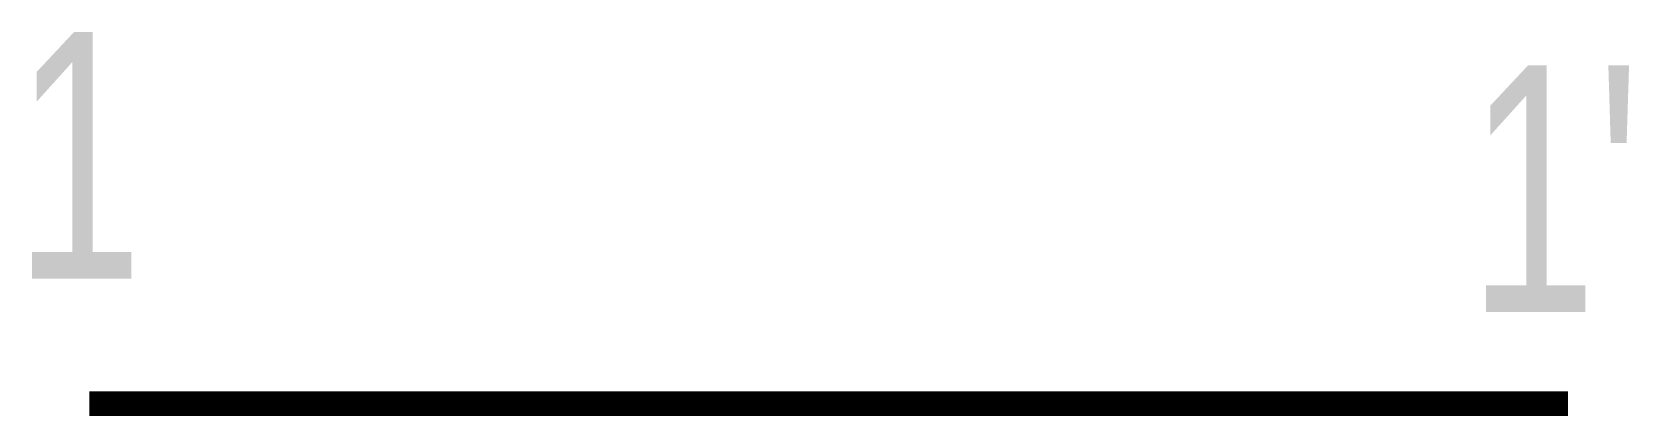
# Model space of a CAD drawing. Extents: x 0.1 to 13.1, y -0.1 to 3.
import ezdxf

# ---------------------------------------------------------------- set-up
doc = ezdxf.new("R2010")
doc.units = 0
doc.header["$MEASUREMENT"] = 0
doc.layers.get('0').update_dxf_attribs({"linetype": 'CONTINUOUS'})
doc.styles.add('LZ_FONTS_FS', font='hxm.ttf', dxfattribs={"width": 0.7})

msp = doc.modelspace()

# ---------------------------------------------------------------- linework, layer by layer
msp.add_lwpolyline([(0.607, 0.5, 0, 0, 0), (0.607, 0, 0.2, 0.2, 0), (12.607, 0, 0, 0, 0), (12.607, 0.5, 0, 0, 0)], format="xyseb")

# ---------------------------------------------------------------- texts
at = {"style": 'LZ_FONTS_FS', "width": 0.7}
for s, p in [('1', (0, 1.014)), ("1'", (11.797, 0.743))]:
    msp.add_text(s, height=2, dxfattribs=at).set_placement(p)

doc.saveas('drawing.dxf')
